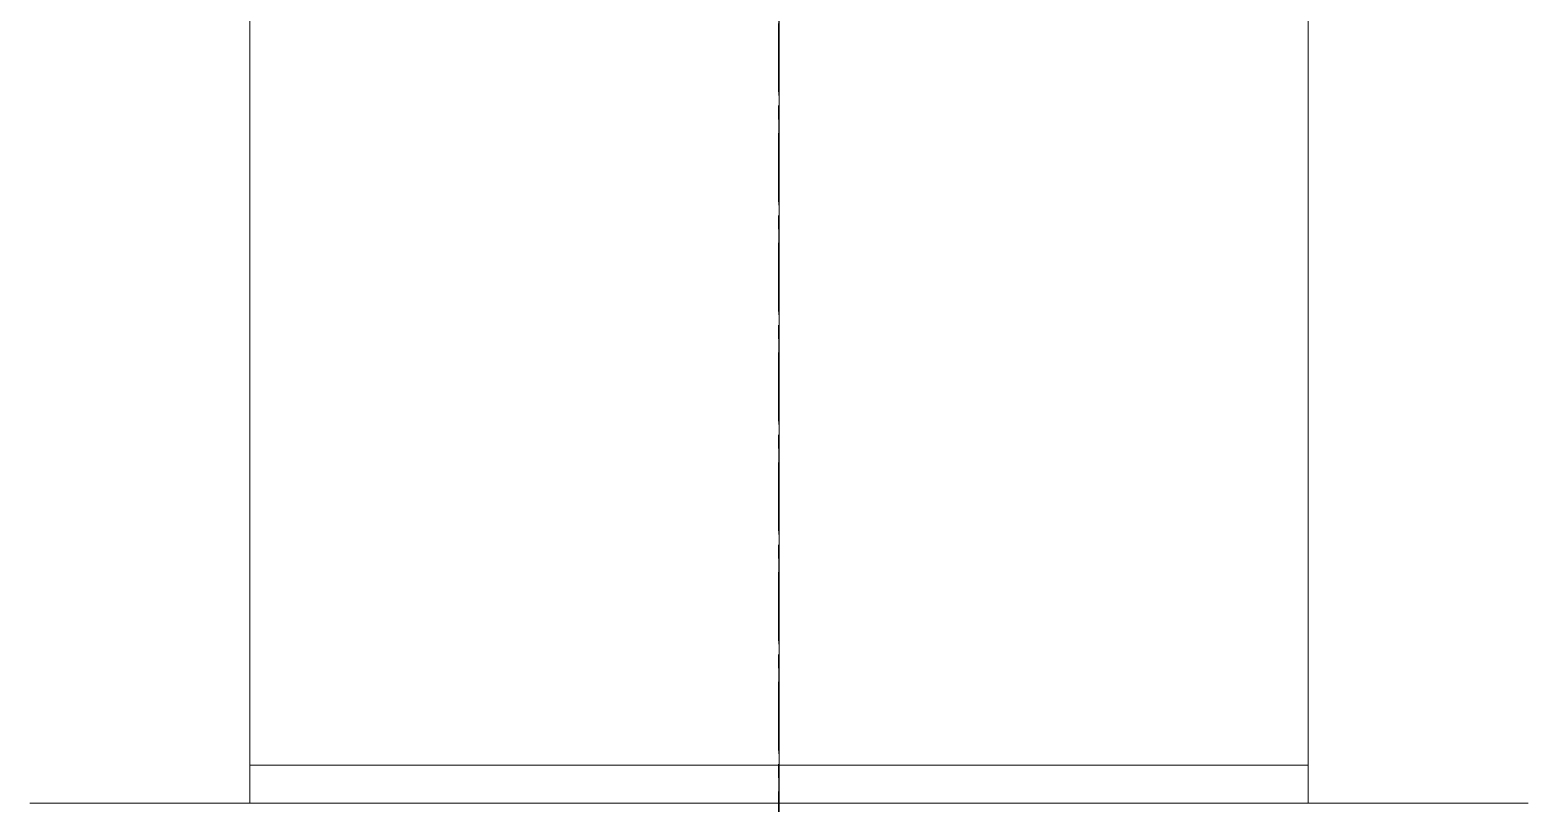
# Model space of a CAD drawing. Header units: inches. Extents: x 20229 to 21001, y -6726 to -5634.
# Drawn here: x 20365.54 to 20405.18, y -6142.88 to -6122.42 of the extents above; entities that cross this region are included whole.
import ezdxf

# ---------------------------------------------------------------- set-up
doc = ezdxf.new("R2010")
doc.units = ezdxf.units.IN
doc.header["$LTSCALE"] = 4.84
doc.header["$MEASUREMENT"] = 0
for name, pattern in [('CENTER', [0.6, 0.375, -0.075, 0.075, -0.075]), ('CENTER2', [28.575, 19.05, -3.175, 3.175, -3.175]), ('CENTERX2', [20.32, 12.7, -2.54, 2.54, -2.54])]:
    doc.linetypes.add(name, pattern=pattern)
doc.layers.get('0').update_dxf_attribs({"linetype": 'CONTINUOUS', "lineweight": 13})
doc.layers.add('2', color=1, linetype='CENTER2')
doc.layers.add('CENTER', color=1, linetype='CENTERX2', lineweight=15)

msp = doc.modelspace()

# ---------------------------------------------------------------- linework, layer by layer
at = {"linetype": 'Continuous'}
for p, q in [((20371.361, -6142.879), (20371.361, -6114.398)), ((20399.361, -6142.879), (20399.361, -6114.403)), ((20365.936, -6142.879), (20366.065, -6142.879)), ((20366.065, -6142.879), (20367.108, -6142.879)), ((20367.108, -6142.879), (20367.301, -6142.879)), ((20367.301, -6142.879), (20369.528, -6142.879)), ((20371.361, -6142.879), (20372.072, -6142.879)), ((20372.41, -6142.879), (20385.361, -6142.879)), ((20372.511, -6142.879), (20376.143, -6142.879)), ((20379.701, -6142.879), (20380.232, -6142.879)), ((20380.232, -6142.879), (20383.83, -6142.879)), ((20385.361, -6142.879), (20399.361, -6142.879)), ((20394.582, -6142.879), (20397.356, -6142.879)), ((20397.356, -6142.879), (20398.213, -6142.879)), ((20398.213, -6142.879), (20400.512, -6142.879)), ((20400.512, -6142.879), (20400.809, -6142.879)), ((20400.809, -6142.879), (20403.156, -6142.879)), ((20403.156, -6142.879), (20403.423, -6142.879)), ((20403.423, -6142.879), (20404.542, -6142.879)), ((20404.542, -6142.879), (20404.657, -6142.879)), ((20404.657, -6142.879), (20405.063, -6142.879)), ((20405.063, -6142.879), (20405.178, -6142.879))]:
    msp.add_line(p, q, dxfattribs=at)
at = {"ltscale": 0.5}
msp.add_open_spline([(20371.361, -6141.879), (20372.955, -6141.879), (20374.549, -6141.879), (20376.143, -6141.879), (20377.329, -6141.879), (20378.515, -6141.879), (20379.701, -6141.879), (20379.701, -6141.879), (20392.808, -6141.879), (20399.361, -6141.879)], degree=3, knots=[0, 0, 0, 0, 4.781416, 4.781416, 4.781416, 8.339994, 8.339994, 8.339994, 28, 28, 28, 28], dxfattribs=at)
at = {"linetype": 'Continuous'}
for points, knots in [([(20365.545, -6142.879), (20365.545, -6142.879), (20365.665, -6142.879), (20365.917, -6142.879), (20365.936, -6142.879)], [0, 0, 0, 0, 0.926901, 1, 1, 1, 1]), ([(20371.816, -6142.879), (20371.915, -6142.879), (20372.145, -6142.879), (20372.378, -6142.879), (20372.511, -6142.879)], [0, 0, 0, 0, 0.44065, 1, 1, 1, 1]), ([(20376.143, -6142.879), (20376.594, -6142.879), (20377.716, -6142.879), (20378.929, -6142.879), (20379.663, -6142.879), (20379.701, -6142.879)], [0, 0, 0, 0, 0.397964, 0.968983, 1, 1, 1, 1])]:
    msp.add_open_spline(points, degree=3, knots=knots, dxfattribs=at)
for points in [[(20369.528, -6142.879), (20369.654, -6142.879), (20369.783, -6142.879), (20369.914, -6142.879)], [(20369.914, -6142.879), (20370.498, -6142.879), (20371.134, -6142.879), (20371.816, -6142.879)]]:
    msp.add_open_spline(points, degree=3, dxfattribs=at)
at = {"layer": '2', "linetype": 'CENTER'}
msp.add_open_spline([(20385.361, -6341.864), (20385.361, -6336.889), (20385.361, -6326.939), (20385.361, -6262.429), (20385.361, -6249.992), (20385.361, -6241.285), (20385.361, -6236.31), (20385.361, -6232.579), (20385.361, -6228.848), (20385.361, -6225.117), (20385.361, -6221.385), (20385.361, -6216.41), (20385.361, -6210.192), (20385.361, -5889.112), (20385.361, -6195.267), (20385.361, -6185.317), (20385.361, -6177.854), (20385.361, -6172.879)], degree=3, knots=[0, 0, 0, 0, 0.125, 0.25, 0.375001, 0.437501, 0.468751, 0.500001, 0.531251, 0.562501, 0.593751, 0.625001, 0.687501, 0.750001, 0.812501, 0.875001, 1, 1, 1, 1], dxfattribs=at)
at = {"layer": 'CENTER'}
msp.add_open_spline([(20385.365, -5908.95), (20385.365, -5988.547), (20385.365, -5993.547), (20385.365, -6413.1)], degree=1, knots=[-0.749312, -0.749312, 0, 0.050224, 0.989614, 0.989614], dxfattribs=at)

doc.saveas('drawing.dxf')
